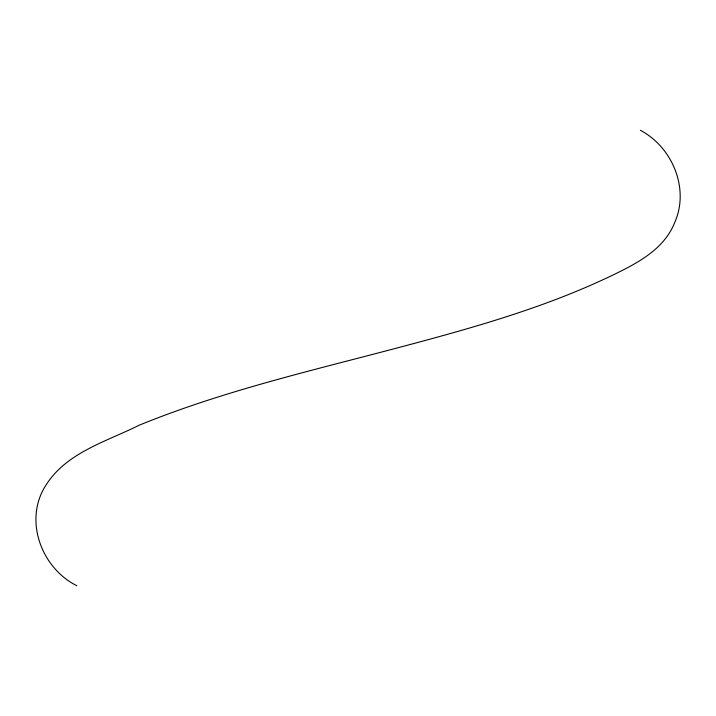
<?xml version="1.0" encoding="UTF-8"?>
<svg xmlns="http://www.w3.org/2000/svg" width="716" height="716" viewBox="0 0 716 716"><rect width="100%" height="100%" fill="white"/><g stroke="black" fill="none" stroke-linecap="round" stroke-linejoin="round"><path stroke-width="1.07" d="M76.854 585.733C40.794 567.779 23.145 518.921 46.513 484.302C67.232 452.208 106.845 441.432 139.181 425.206C222.39 391.24 310.216 370.969 396.861 348.048C469.383 328.805 542.236 308.703 610.202 276.349C635.307 264.249 663.562 250.385 674.597 222.801C689.821 188.872 672.494 147.281 640.355 130.267"/></g></svg>
